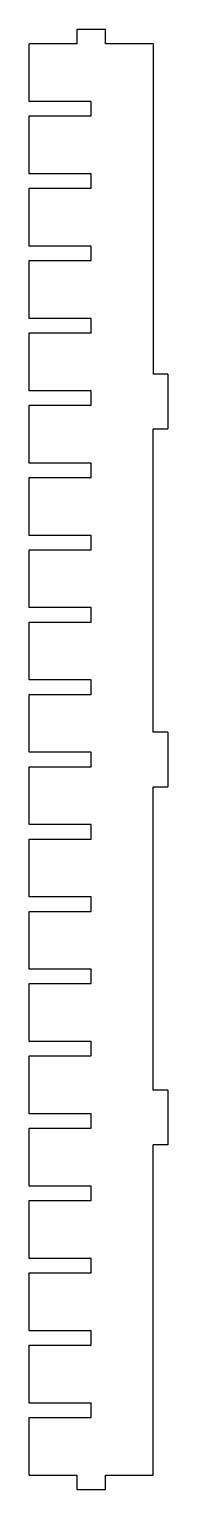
# Model space of a CAD drawing. Extents: x 216 to 248, y 93 to 427.
import ezdxf

# ---------------------------------------------------------------- set-up
doc = ezdxf.new("R2010")
doc.units = 0
doc.layers.add('Shape2DView004', color=7, linetype='CONTINUOUS')

msp = doc.modelspace()

# ---------------------------------------------------------------- linework, layer by layer
at = {"layer": 'Shape2DView004'}
for p, q in [((227.15, 423.3), (216.3, 423.3)), ((216.3, 410.1), (216.3, 423.3)), ((227.15, 426.6), (233.65, 426.6)), ((227.15, 426.6), (227.15, 423.3)), ((233.65, 423.3), (233.65, 426.6)), ((244.5, 423.3), (233.65, 423.3)), ((244.5, 423.3), (244.5, 347.875)), ((230.4, 410.1), (216.3, 410.1)), ((230.4, 406.8), (230.4, 410.1)), ((216.3, 406.8), (230.4, 406.8)), ((216.3, 393.6), (216.3, 406.8)), ((230.4, 393.6), (216.3, 393.6)), ((230.4, 390.3), (230.4, 393.6)), ((216.3, 390.3), (230.4, 390.3)), ((216.3, 377.1), (216.3, 390.3)), ((230.4, 377.1), (216.3, 377.1)), ((230.4, 373.8), (230.4, 377.1)), ((216.3, 373.8), (230.4, 373.8)), ((216.3, 360.6), (216.3, 373.8)), ((230.4, 360.6), (216.3, 360.6)), ((230.4, 357.3), (230.4, 360.6)), ((216.3, 357.3), (230.4, 357.3)), ((216.3, 344.1), (216.3, 357.3)), ((247.8, 347.875), (244.5, 347.875)), ((247.8, 347.875), (247.8, 335.375)), ((230.4, 344.1), (216.3, 344.1)), ((230.4, 340.8), (230.4, 344.1)), ((216.3, 340.8), (230.4, 340.8)), ((216.3, 327.6), (216.3, 340.8)), ((244.5, 266.2), (244.5, 335.375)), ((244.5, 335.375), (247.8, 335.375)), ((230.4, 327.6), (216.3, 327.6)), ((230.4, 324.3), (230.4, 327.6)), ((216.3, 324.3), (230.4, 324.3)), ((216.3, 311.1), (216.3, 324.3)), ((230.4, 311.1), (216.3, 311.1)), ((230.4, 307.8), (230.4, 311.1)), ((216.3, 307.8), (230.4, 307.8)), ((216.3, 294.6), (216.3, 307.8)), ((230.4, 294.6), (216.3, 294.6)), ((230.4, 291.3), (230.4, 294.6)), ((216.3, 291.3), (230.4, 291.3)), ((216.3, 278.1), (216.3, 291.3)), ((230.4, 278.1), (216.3, 278.1)), ((230.4, 274.8), (230.4, 278.1)), ((216.3, 274.8), (230.4, 274.8)), ((216.3, 261.6), (216.3, 274.8)), ((247.8, 266.2), (244.5, 266.2)), ((247.8, 266.2), (247.8, 253.7)), ((230.4, 261.6), (216.3, 261.6)), ((230.4, 258.3), (230.4, 261.6)), ((216.3, 258.3), (230.4, 258.3)), ((216.3, 245.1), (216.3, 258.3)), ((244.5, 184.525), (244.5, 253.7)), ((244.5, 253.7), (247.8, 253.7)), ((230.4, 245.1), (216.3, 245.1)), ((230.4, 241.8), (230.4, 245.1)), ((216.3, 241.8), (230.4, 241.8)), ((216.3, 228.6), (216.3, 241.8)), ((230.4, 228.6), (216.3, 228.6)), ((230.4, 225.3), (230.4, 228.6)), ((216.3, 225.3), (230.4, 225.3)), ((216.3, 212.1), (216.3, 225.3)), ((230.4, 212.1), (216.3, 212.1)), ((230.4, 208.8), (230.4, 212.1)), ((216.3, 208.8), (230.4, 208.8)), ((216.3, 195.6), (216.3, 208.8)), ((230.4, 195.6), (216.3, 195.6)), ((230.4, 192.3), (230.4, 195.6)), ((216.3, 192.3), (230.4, 192.3)), ((216.3, 179.1), (216.3, 192.3)), ((247.8, 184.525), (244.5, 184.525)), ((247.8, 184.525), (247.8, 172.025)), ((230.4, 179.1), (216.3, 179.1)), ((230.4, 175.8), (230.4, 179.1)), ((216.3, 175.8), (230.4, 175.8)), ((216.3, 162.6), (216.3, 175.8)), ((244.5, 96.6), (244.5, 172.025)), ((247.8, 172.025), (244.5, 172.025)), ((230.4, 162.6), (216.3, 162.6)), ((230.4, 159.3), (230.4, 162.6)), ((216.3, 159.3), (230.4, 159.3)), ((216.3, 146.1), (216.3, 159.3)), ((230.4, 146.1), (216.3, 146.1)), ((230.4, 142.8), (230.4, 146.1)), ((216.3, 142.8), (230.4, 142.8)), ((216.3, 129.6), (216.3, 142.8)), ((230.4, 129.6), (216.3, 129.6)), ((230.4, 126.3), (230.4, 129.6)), ((216.3, 126.3), (230.4, 126.3)), ((216.3, 113.1), (216.3, 126.3)), ((230.4, 113.1), (216.3, 113.1)), ((230.4, 109.8), (230.4, 113.1)), ((216.3, 109.8), (230.4, 109.8)), ((216.3, 96.6), (216.3, 109.8)), ((216.3, 96.6), (227.15, 96.6)), ((227.15, 96.6), (227.15, 93.3)), ((233.65, 93.3), (233.65, 96.6)), ((233.65, 96.6), (244.5, 96.6)), ((233.65, 93.3), (227.15, 93.3))]:
    msp.add_line(p, q, dxfattribs=at)

doc.saveas('drawing.dxf')
